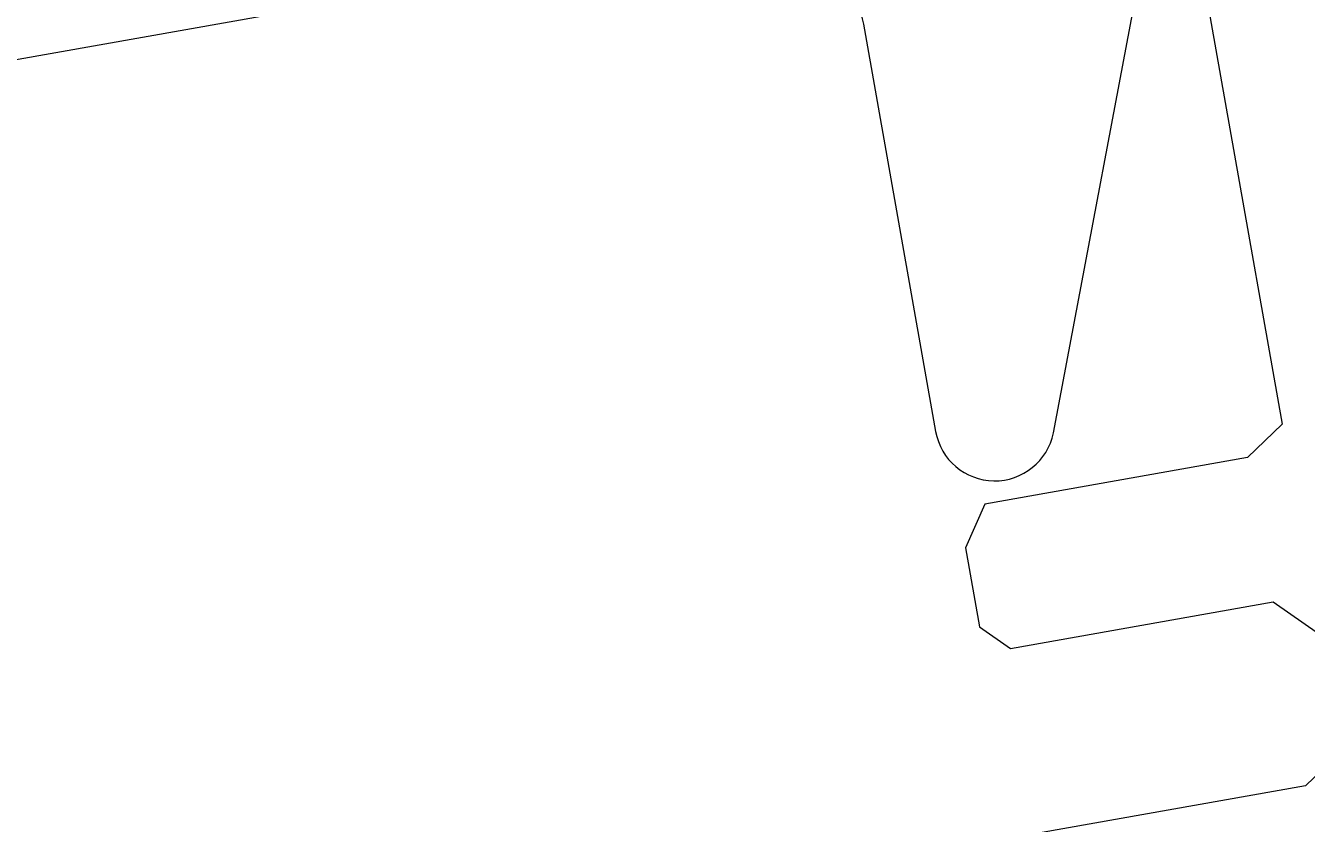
# Model space of a CAD drawing. Header units: millimetres. Extents: x -8428662 to 9409114, y 0 to 249028.
# Drawn here: x 73341 to 73352.71, y 105907.56 to 105914.85 of the extents above; entities that cross this region are included whole.
import ezdxf
from ezdxf import colors
from ezdxf.entities.mleader import LeaderData, LeaderLine
from ezdxf.math import Vec2, Vec3

# ---------------------------------------------------------------- set-up
doc = ezdxf.new("R2010")
doc.units = ezdxf.units.MM
doc.header["$MEASUREMENT"] = 0
doc.layers.get('0').update_dxf_attribs({"color": 250, "lineweight": 9})
for name, color, linetype, lineweight in [('АР_Отметки', 250, 'Continuous', 15), ('АР_Размеры', 175, 'Continuous', 9), ('АР_Сущ Несущая стена', 216, 'Continuous', 30)]:
    doc.layers.add(name, color=color, linetype=linetype, lineweight=lineweight)
doc.styles.add('ISOCPEUR', font='isocpeur.ttf', dxfattribs={"width": 0.7})

# ---------------------------------------------------------------- blocks, each defined once
blk = doc.blocks.new('_DotSmall')
at = {"color": 0, "linetype": 'ByBlock', "const_width": 0.5}
blk.add_lwpolyline([(-0.0625, 0, 1), (0.0625, 0, 1)], format="xyb", close=True, dxfattribs=at)

msp = doc.modelspace()

# ---------------------------------------------------------------- linework, layer by layer
at = {"layer": 'АР_Размеры', "color": 5, "lineweight": 0, "ltscale": 100, "transparency": 33554687}
for points in [[(73354.224, 105908.422), (73351.862, 105921.748), (73351.099, 105921.861), (73349.972, 105918.441), (73350.241, 105917.622), (73351.534, 105916.613), (73352.491, 105911.211), (73352.174, 105910.907), (73349.773, 105910.481), (73349.597, 105910.079), (73349.724, 105909.358), (73350.007, 105909.161), (73352.408, 105909.586), (73352.832, 105909.29)], [(73354.224, 105908.422), (73351.862, 105921.748), (73351.099, 105921.861), (73349.972, 105918.441), (73350.241, 105917.622), (73351.534, 105916.613), (73352.491, 105911.211), (73352.174, 105910.907), (73349.773, 105910.481), (73349.597, 105910.079), (73349.724, 105909.358), (73350.007, 105909.161), (73352.408, 105909.586), (73352.832, 105909.29)], [(73354.224, 105908.422), (73351.862, 105921.748), (73351.099, 105921.861), (73349.972, 105918.441), (73350.241, 105917.622), (73351.534, 105916.613), (73352.491, 105911.211), (73352.174, 105910.907), (73349.773, 105910.481), (73349.597, 105910.079), (73349.724, 105909.358), (73350.007, 105909.161), (73352.408, 105909.586), (73352.832, 105909.29)], [(73354.224, 105908.422), (73351.862, 105921.748), (73351.099, 105921.861), (73349.972, 105918.441), (73350.241, 105917.622), (73351.534, 105916.613), (73352.491, 105911.211), (73352.174, 105910.907), (73349.773, 105910.481), (73349.597, 105910.079), (73349.724, 105909.358), (73350.007, 105909.161), (73352.408, 105909.586), (73352.832, 105909.29)], [(73354.224, 105908.422), (73351.862, 105921.748), (73351.099, 105921.861), (73349.972, 105918.441), (73350.241, 105917.622), (73351.534, 105916.613), (73352.491, 105911.211), (73352.174, 105910.907), (73349.773, 105910.481), (73349.597, 105910.079), (73349.724, 105909.358), (73350.007, 105909.161), (73352.408, 105909.586), (73352.832, 105909.29)], [(73354.224, 105908.422), (73351.862, 105921.748), (73351.099, 105921.861), (73349.972, 105918.441), (73350.241, 105917.622), (73351.534, 105916.613), (73352.491, 105911.211), (73352.174, 105910.907), (73349.773, 105910.481), (73349.597, 105910.079), (73349.724, 105909.358), (73350.007, 105909.161), (73352.408, 105909.586), (73352.832, 105909.29)], [(73354.224, 105908.422), (73351.862, 105921.748), (73351.099, 105921.861), (73349.972, 105918.441), (73350.241, 105917.622), (73351.534, 105916.613), (73352.491, 105911.211), (73352.174, 105910.907), (73349.773, 105910.481), (73349.597, 105910.079), (73349.724, 105909.358), (73350.007, 105909.161), (73352.408, 105909.586), (73352.832, 105909.29)], [(73354.224, 105908.422), (73351.862, 105921.748), (73351.099, 105921.861), (73349.972, 105918.441), (73350.241, 105917.622), (73351.534, 105916.613), (73352.491, 105911.211), (73352.174, 105910.907), (73349.773, 105910.481), (73349.597, 105910.079), (73349.724, 105909.358), (73350.007, 105909.161), (73352.408, 105909.586), (73352.832, 105909.29)], [(73354.224, 105908.422), (73351.862, 105921.748), (73351.099, 105921.861), (73349.972, 105918.441), (73350.241, 105917.622), (73351.534, 105916.613), (73352.491, 105911.211), (73352.174, 105910.907), (73349.773, 105910.481), (73349.597, 105910.079), (73349.724, 105909.358), (73350.007, 105909.161), (73352.408, 105909.586), (73352.832, 105909.29)], [(73354.224, 105908.422), (73351.862, 105921.748), (73351.099, 105921.861), (73349.972, 105918.441), (73350.241, 105917.622), (73351.534, 105916.613), (73352.491, 105911.211), (73352.174, 105910.907), (73349.773, 105910.481), (73349.597, 105910.079), (73349.724, 105909.358), (73350.007, 105909.161), (73352.408, 105909.586), (73352.832, 105909.29)], [(73354.224, 105908.422), (73351.862, 105921.748), (73351.099, 105921.861), (73349.972, 105918.441), (73350.241, 105917.622), (73351.534, 105916.613), (73352.491, 105911.211), (73352.174, 105910.907), (73349.773, 105910.481), (73349.597, 105910.079), (73349.724, 105909.358), (73350.007, 105909.161), (73352.408, 105909.586), (73352.832, 105909.29)], [(73354.224, 105908.422), (73351.862, 105921.748), (73351.099, 105921.861), (73349.972, 105918.441), (73350.241, 105917.622), (73351.534, 105916.613), (73352.491, 105911.211), (73352.174, 105910.907), (73349.773, 105910.481), (73349.597, 105910.079), (73349.724, 105909.358), (73350.007, 105909.161), (73352.408, 105909.586), (73352.832, 105909.29)], [(73354.224, 105908.422), (73351.862, 105921.748), (73351.099, 105921.861), (73349.972, 105918.441), (73350.241, 105917.622), (73351.534, 105916.613), (73352.491, 105911.211), (73352.174, 105910.907), (73349.773, 105910.481), (73349.597, 105910.079), (73349.724, 105909.358), (73350.007, 105909.161), (73352.408, 105909.586), (73352.832, 105909.29)], [(73354.224, 105908.422), (73351.862, 105921.748), (73351.099, 105921.861), (73349.972, 105918.441), (73350.241, 105917.622), (73351.534, 105916.613), (73352.491, 105911.211), (73352.174, 105910.907), (73349.773, 105910.481), (73349.597, 105910.079), (73349.724, 105909.358), (73350.007, 105909.161), (73352.408, 105909.586), (73352.832, 105909.29)], [(73354.224, 105908.422), (73351.862, 105921.748), (73351.099, 105921.861), (73349.972, 105918.441), (73350.241, 105917.622), (73351.534, 105916.613), (73352.491, 105911.211), (73352.174, 105910.907), (73349.773, 105910.481), (73349.597, 105910.079), (73349.724, 105909.358), (73350.007, 105909.161), (73352.408, 105909.586), (73352.832, 105909.29)], [(73354.224, 105908.422), (73351.862, 105921.748), (73351.099, 105921.861), (73349.972, 105918.441), (73350.241, 105917.622), (73351.534, 105916.613), (73352.491, 105911.211), (73352.174, 105910.907), (73349.773, 105910.481), (73349.597, 105910.079), (73349.724, 105909.358), (73350.007, 105909.161), (73352.408, 105909.586), (73352.832, 105909.29)], [(73354.224, 105908.422), (73351.862, 105921.748), (73351.099, 105921.861), (73349.972, 105918.441), (73350.241, 105917.622), (73351.534, 105916.613), (73352.491, 105911.211), (73352.174, 105910.907), (73349.773, 105910.481), (73349.597, 105910.079), (73349.724, 105909.358), (73350.007, 105909.161), (73352.408, 105909.586), (73352.832, 105909.29)], [(73354.224, 105908.422), (73351.862, 105921.748), (73351.099, 105921.861), (73349.972, 105918.441), (73350.241, 105917.622), (73351.534, 105916.613), (73352.491, 105911.211), (73352.174, 105910.907), (73349.773, 105910.481), (73349.597, 105910.079), (73349.724, 105909.358), (73350.007, 105909.161), (73352.408, 105909.586), (73352.832, 105909.29)], [(73354.224, 105908.422), (73351.862, 105921.748), (73351.099, 105921.861), (73349.972, 105918.441), (73350.241, 105917.622), (73351.534, 105916.613), (73352.491, 105911.211), (73352.174, 105910.907), (73349.773, 105910.481), (73349.597, 105910.079), (73349.724, 105909.358), (73350.007, 105909.161), (73352.408, 105909.586), (73352.832, 105909.29)], [(73354.224, 105908.422), (73351.862, 105921.748), (73351.099, 105921.861), (73349.972, 105918.441), (73350.241, 105917.622), (73351.534, 105916.613), (73352.491, 105911.211), (73352.174, 105910.907), (73349.773, 105910.481), (73349.597, 105910.079), (73349.724, 105909.358), (73350.007, 105909.161), (73352.408, 105909.586), (73352.832, 105909.29)], [(73354.224, 105908.422), (73351.862, 105921.748), (73351.099, 105921.861), (73349.972, 105918.441), (73350.241, 105917.622), (73351.534, 105916.613), (73352.491, 105911.211), (73352.174, 105910.907), (73349.773, 105910.481), (73349.597, 105910.079), (73349.724, 105909.358), (73350.007, 105909.161), (73352.408, 105909.586), (73352.832, 105909.29)], [(73354.224, 105908.422), (73351.862, 105921.748), (73351.099, 105921.861), (73349.972, 105918.441), (73350.241, 105917.622), (73351.534, 105916.613), (73352.491, 105911.211), (73352.174, 105910.907), (73349.773, 105910.481), (73349.597, 105910.079), (73349.724, 105909.358), (73350.007, 105909.161), (73352.408, 105909.586), (73352.832, 105909.29)], [(73354.224, 105908.422), (73351.862, 105921.748), (73351.099, 105921.861), (73349.972, 105918.441), (73350.241, 105917.622), (73351.534, 105916.613), (73352.491, 105911.211), (73352.174, 105910.907), (73349.773, 105910.481), (73349.597, 105910.079), (73349.724, 105909.358), (73350.007, 105909.161), (73352.408, 105909.586), (73352.832, 105909.29)], [(73354.224, 105908.422), (73351.862, 105921.748), (73351.099, 105921.861), (73349.972, 105918.441), (73350.241, 105917.622), (73351.534, 105916.613), (73352.491, 105911.211), (73352.174, 105910.907), (73349.773, 105910.481), (73349.597, 105910.079), (73349.724, 105909.358), (73350.007, 105909.161), (73352.408, 105909.586), (73352.832, 105909.29)], [(73354.224, 105908.422), (73351.862, 105921.748), (73351.099, 105921.861), (73349.972, 105918.441), (73350.241, 105917.622), (73351.534, 105916.613), (73352.491, 105911.211), (73352.174, 105910.907), (73349.773, 105910.481), (73349.597, 105910.079), (73349.724, 105909.358), (73350.007, 105909.161), (73352.408, 105909.586), (73352.832, 105909.29)], [(73354.224, 105908.422), (73351.862, 105921.748), (73351.099, 105921.861), (73349.972, 105918.441), (73350.241, 105917.622), (73351.534, 105916.613), (73352.491, 105911.211), (73352.174, 105910.907), (73349.773, 105910.481), (73349.597, 105910.079), (73349.724, 105909.358), (73350.007, 105909.161), (73352.408, 105909.586), (73352.832, 105909.29)], [(73354.224, 105908.422), (73351.862, 105921.748), (73351.099, 105921.861), (73349.972, 105918.441), (73350.241, 105917.622), (73351.534, 105916.613), (73352.491, 105911.211), (73352.174, 105910.907), (73349.773, 105910.481), (73349.597, 105910.079), (73349.724, 105909.358), (73350.007, 105909.161), (73352.408, 105909.586), (73352.832, 105909.29)], [(73354.224, 105908.422), (73351.862, 105921.748), (73351.099, 105921.861), (73349.972, 105918.441), (73350.241, 105917.622), (73351.534, 105916.613), (73352.491, 105911.211), (73352.174, 105910.907), (73349.773, 105910.481), (73349.597, 105910.079), (73349.724, 105909.358), (73350.007, 105909.161), (73352.408, 105909.586), (73352.832, 105909.29)], [(73354.224, 105908.422), (73351.862, 105921.748), (73351.099, 105921.861), (73349.972, 105918.441), (73350.241, 105917.622), (73351.534, 105916.613), (73352.491, 105911.211), (73352.174, 105910.907), (73349.773, 105910.481), (73349.597, 105910.079), (73349.724, 105909.358), (73350.007, 105909.161), (73352.408, 105909.586), (73352.832, 105909.29)], [(73354.224, 105908.422), (73351.862, 105921.748), (73351.099, 105921.861), (73349.972, 105918.441), (73350.241, 105917.622), (73351.534, 105916.613), (73352.491, 105911.211), (73352.174, 105910.907), (73349.773, 105910.481), (73349.597, 105910.079), (73349.724, 105909.358), (73350.007, 105909.161), (73352.408, 105909.586), (73352.832, 105909.29)], [(73354.224, 105908.422), (73351.862, 105921.748), (73351.099, 105921.861), (73349.972, 105918.441), (73350.241, 105917.622), (73351.534, 105916.613), (73352.491, 105911.211), (73352.174, 105910.907), (73349.773, 105910.481), (73349.597, 105910.079), (73349.724, 105909.358), (73350.007, 105909.161), (73352.408, 105909.586), (73352.832, 105909.29)], [(73354.224, 105908.422), (73351.862, 105921.748), (73351.099, 105921.861), (73349.972, 105918.441), (73350.241, 105917.622), (73351.534, 105916.613), (73352.491, 105911.211), (73352.174, 105910.907), (73349.773, 105910.481), (73349.597, 105910.079), (73349.724, 105909.358), (73350.007, 105909.161), (73352.408, 105909.586), (73352.832, 105909.29)], [(73354.224, 105908.422), (73351.862, 105921.748), (73351.099, 105921.861), (73349.972, 105918.441), (73350.241, 105917.622), (73351.534, 105916.613), (73352.491, 105911.211), (73352.174, 105910.907), (73349.773, 105910.481), (73349.597, 105910.079), (73349.724, 105909.358), (73350.007, 105909.161), (73352.408, 105909.586), (73352.832, 105909.29)], [(73354.224, 105908.422), (73351.862, 105921.748), (73351.099, 105921.861), (73349.972, 105918.441), (73350.241, 105917.622), (73351.534, 105916.613), (73352.491, 105911.211), (73352.174, 105910.907), (73349.773, 105910.481), (73349.597, 105910.079), (73349.724, 105909.358), (73350.007, 105909.161), (73352.408, 105909.586), (73352.832, 105909.29)], [(73354.224, 105908.422), (73351.862, 105921.748), (73351.099, 105921.861), (73349.972, 105918.441), (73350.241, 105917.622), (73351.534, 105916.613), (73352.491, 105911.211), (73352.174, 105910.907), (73349.773, 105910.481), (73349.597, 105910.079), (73349.724, 105909.358), (73350.007, 105909.161), (73352.408, 105909.586), (73352.832, 105909.29)], [(73354.224, 105908.422), (73351.862, 105921.748), (73351.099, 105921.861), (73349.972, 105918.441), (73350.241, 105917.622), (73351.534, 105916.613), (73352.491, 105911.211), (73352.174, 105910.907), (73349.773, 105910.481), (73349.597, 105910.079), (73349.724, 105909.358), (73350.007, 105909.161), (73352.408, 105909.586), (73352.832, 105909.29)], [(73354.224, 105908.422), (73351.862, 105921.748), (73351.099, 105921.861), (73349.972, 105918.441), (73350.241, 105917.622), (73351.534, 105916.613), (73352.491, 105911.211), (73352.174, 105910.907), (73349.773, 105910.481), (73349.597, 105910.079), (73349.724, 105909.358), (73350.007, 105909.161), (73352.408, 105909.586), (73352.832, 105909.29)], [(73354.224, 105908.422), (73351.862, 105921.748), (73351.099, 105921.861), (73349.972, 105918.441), (73350.241, 105917.622), (73351.534, 105916.613), (73352.491, 105911.211), (73352.174, 105910.907), (73349.773, 105910.481), (73349.597, 105910.079), (73349.724, 105909.358), (73350.007, 105909.161), (73352.408, 105909.586), (73352.832, 105909.29)], [(73354.224, 105908.422), (73351.862, 105921.748), (73351.099, 105921.861), (73349.972, 105918.441), (73350.241, 105917.622), (73351.534, 105916.613), (73352.491, 105911.211), (73352.174, 105910.907), (73349.773, 105910.481), (73349.597, 105910.079), (73349.724, 105909.358), (73350.007, 105909.161), (73352.408, 105909.586), (73352.832, 105909.29)], [(73353.023, 105908.21), (73352.706, 105907.906), (73292.821, 105897.292), (73292.538, 105897.489), (73292.347, 105898.57), (73292.523, 105898.973), (73294.924, 105899.398), (73295.122, 105899.681), (73294.994, 105900.401), (73294.69, 105900.719), (73292.289, 105900.293), (73292.006, 105900.491), (73291.049, 105905.893), (73291.796, 105907.264), (73291.768, 105908.125), (73289.534, 105910.949), (73288.856, 105910.581), (73291.218, 105897.255), (73292.935, 105895.95), (73353.06, 105906.606)], [(73353.023, 105908.21), (73352.706, 105907.906), (73292.821, 105897.292), (73292.538, 105897.489), (73292.347, 105898.57), (73292.523, 105898.973), (73294.924, 105899.398), (73295.122, 105899.681), (73294.994, 105900.401), (73294.69, 105900.719), (73292.289, 105900.293), (73292.006, 105900.491), (73291.049, 105905.893), (73291.796, 105907.264), (73291.768, 105908.125), (73289.534, 105910.949), (73288.856, 105910.581), (73291.218, 105897.255), (73292.935, 105895.95), (73353.06, 105906.606)], [(73353.023, 105908.21), (73352.706, 105907.906), (73292.821, 105897.292), (73292.538, 105897.489), (73292.347, 105898.57), (73292.523, 105898.973), (73294.924, 105899.398), (73295.122, 105899.681), (73294.994, 105900.401), (73294.69, 105900.719), (73292.289, 105900.293), (73292.006, 105900.491), (73291.049, 105905.893), (73291.796, 105907.264), (73291.768, 105908.125), (73289.534, 105910.949), (73288.856, 105910.581), (73291.218, 105897.255), (73292.935, 105895.95), (73353.06, 105906.606)], [(73353.023, 105908.21), (73352.706, 105907.906), (73292.821, 105897.292), (73292.538, 105897.489), (73292.347, 105898.57), (73292.523, 105898.973), (73294.924, 105899.398), (73295.122, 105899.681), (73294.994, 105900.401), (73294.69, 105900.719), (73292.289, 105900.293), (73292.006, 105900.491), (73291.049, 105905.893), (73291.796, 105907.264), (73291.768, 105908.125), (73289.534, 105910.949), (73288.856, 105910.581), (73291.218, 105897.255), (73292.935, 105895.95), (73353.06, 105906.606)], [(73353.023, 105908.21), (73352.706, 105907.906), (73292.821, 105897.292), (73292.538, 105897.489), (73292.347, 105898.57), (73292.523, 105898.973), (73294.924, 105899.398), (73295.122, 105899.681), (73294.994, 105900.401), (73294.69, 105900.719), (73292.289, 105900.293), (73292.006, 105900.491), (73291.049, 105905.893), (73291.796, 105907.264), (73291.768, 105908.125), (73289.534, 105910.949), (73288.856, 105910.581), (73291.218, 105897.255), (73292.935, 105895.95), (73353.06, 105906.606)], [(73353.023, 105908.21), (73352.706, 105907.906), (73292.821, 105897.292), (73292.538, 105897.489), (73292.347, 105898.57), (73292.523, 105898.973), (73294.924, 105899.398), (73295.122, 105899.681), (73294.994, 105900.401), (73294.69, 105900.719), (73292.289, 105900.293), (73292.006, 105900.491), (73291.049, 105905.893), (73291.796, 105907.264), (73291.768, 105908.125), (73289.534, 105910.949), (73288.856, 105910.581), (73291.218, 105897.255), (73292.935, 105895.95), (73353.06, 105906.606)], [(73353.023, 105908.21), (73352.706, 105907.906), (73292.821, 105897.292), (73292.538, 105897.489), (73292.347, 105898.57), (73292.523, 105898.973), (73294.924, 105899.398), (73295.122, 105899.681), (73294.994, 105900.401), (73294.69, 105900.719), (73292.289, 105900.293), (73292.006, 105900.491), (73291.049, 105905.893), (73291.796, 105907.264), (73291.768, 105908.125), (73289.534, 105910.949), (73288.856, 105910.581), (73291.218, 105897.255), (73292.935, 105895.95), (73353.06, 105906.606)], [(73353.023, 105908.21), (73352.706, 105907.906), (73292.821, 105897.292), (73292.538, 105897.489), (73292.347, 105898.57), (73292.523, 105898.973), (73294.924, 105899.398), (73295.122, 105899.681), (73294.994, 105900.401), (73294.69, 105900.719), (73292.289, 105900.293), (73292.006, 105900.491), (73291.049, 105905.893), (73291.796, 105907.264), (73291.768, 105908.125), (73289.534, 105910.949), (73288.856, 105910.581), (73291.218, 105897.255), (73292.935, 105895.95), (73353.06, 105906.606)], [(73353.023, 105908.21), (73352.706, 105907.906), (73292.821, 105897.292), (73292.538, 105897.489), (73292.347, 105898.57), (73292.523, 105898.973), (73294.924, 105899.398), (73295.122, 105899.681), (73294.994, 105900.401), (73294.69, 105900.719), (73292.289, 105900.293), (73292.006, 105900.491), (73291.049, 105905.893), (73291.796, 105907.264), (73291.768, 105908.125), (73289.534, 105910.949), (73288.856, 105910.581), (73291.218, 105897.255), (73292.935, 105895.95), (73353.06, 105906.606)], [(73353.023, 105908.21), (73352.706, 105907.906), (73292.821, 105897.292), (73292.538, 105897.489), (73292.347, 105898.57), (73292.523, 105898.973), (73294.924, 105899.398), (73295.122, 105899.681), (73294.994, 105900.401), (73294.69, 105900.719), (73292.289, 105900.293), (73292.006, 105900.491), (73291.049, 105905.893), (73291.796, 105907.264), (73291.768, 105908.125), (73289.534, 105910.949), (73288.856, 105910.581), (73291.218, 105897.255), (73292.935, 105895.95), (73353.06, 105906.606)], [(73353.023, 105908.21), (73352.706, 105907.906), (73292.821, 105897.292), (73292.538, 105897.489), (73292.347, 105898.57), (73292.523, 105898.973), (73294.924, 105899.398), (73295.122, 105899.681), (73294.994, 105900.401), (73294.69, 105900.719), (73292.289, 105900.293), (73292.006, 105900.491), (73291.049, 105905.893), (73291.796, 105907.264), (73291.768, 105908.125), (73289.534, 105910.949), (73288.856, 105910.581), (73291.218, 105897.255), (73292.935, 105895.95), (73353.06, 105906.606)], [(73353.023, 105908.21), (73352.706, 105907.906), (73292.821, 105897.292), (73292.538, 105897.489), (73292.347, 105898.57), (73292.523, 105898.973), (73294.924, 105899.398), (73295.122, 105899.681), (73294.994, 105900.401), (73294.69, 105900.719), (73292.289, 105900.293), (73292.006, 105900.491), (73291.049, 105905.893), (73291.796, 105907.264), (73291.768, 105908.125), (73289.534, 105910.949), (73288.856, 105910.581), (73291.218, 105897.255), (73292.935, 105895.95), (73353.06, 105906.606)], [(73353.023, 105908.21), (73352.706, 105907.906), (73292.821, 105897.292), (73292.538, 105897.489), (73292.347, 105898.57), (73292.523, 105898.973), (73294.924, 105899.398), (73295.122, 105899.681), (73294.994, 105900.401), (73294.69, 105900.719), (73292.289, 105900.293), (73292.006, 105900.491), (73291.049, 105905.893), (73291.796, 105907.264), (73291.768, 105908.125), (73289.534, 105910.949), (73288.856, 105910.581), (73291.218, 105897.255), (73292.935, 105895.95), (73353.06, 105906.606)], [(73353.023, 105908.21), (73352.706, 105907.906), (73292.821, 105897.292), (73292.538, 105897.489), (73292.347, 105898.57), (73292.523, 105898.973), (73294.924, 105899.398), (73295.122, 105899.681), (73294.994, 105900.401), (73294.69, 105900.719), (73292.289, 105900.293), (73292.006, 105900.491), (73291.049, 105905.893), (73291.796, 105907.264), (73291.768, 105908.125), (73289.534, 105910.949), (73288.856, 105910.581), (73291.218, 105897.255), (73292.935, 105895.95), (73353.06, 105906.606)], [(73353.023, 105908.21), (73352.706, 105907.906), (73292.821, 105897.292), (73292.538, 105897.489), (73292.347, 105898.57), (73292.523, 105898.973), (73294.924, 105899.398), (73295.122, 105899.681), (73294.994, 105900.401), (73294.69, 105900.719), (73292.289, 105900.293), (73292.006, 105900.491), (73291.049, 105905.893), (73291.796, 105907.264), (73291.768, 105908.125), (73289.534, 105910.949), (73288.856, 105910.581), (73291.218, 105897.255), (73292.935, 105895.95), (73353.06, 105906.606)], [(73353.023, 105908.21), (73352.706, 105907.906), (73292.821, 105897.292), (73292.538, 105897.489), (73292.347, 105898.57), (73292.523, 105898.973), (73294.924, 105899.398), (73295.122, 105899.681), (73294.994, 105900.401), (73294.69, 105900.719), (73292.289, 105900.293), (73292.006, 105900.491), (73291.049, 105905.893), (73291.796, 105907.264), (73291.768, 105908.125), (73289.534, 105910.949), (73288.856, 105910.581), (73291.218, 105897.255), (73292.935, 105895.95), (73353.06, 105906.606)], [(73353.023, 105908.21), (73352.706, 105907.906), (73292.821, 105897.292), (73292.538, 105897.489), (73292.347, 105898.57), (73292.523, 105898.973), (73294.924, 105899.398), (73295.122, 105899.681), (73294.994, 105900.401), (73294.69, 105900.719), (73292.289, 105900.293), (73292.006, 105900.491), (73291.049, 105905.893), (73291.796, 105907.264), (73291.768, 105908.125), (73289.534, 105910.949), (73288.856, 105910.581), (73291.218, 105897.255), (73292.935, 105895.95), (73353.06, 105906.606)], [(73353.023, 105908.21), (73352.706, 105907.906), (73292.821, 105897.292), (73292.538, 105897.489), (73292.347, 105898.57), (73292.523, 105898.973), (73294.924, 105899.398), (73295.122, 105899.681), (73294.994, 105900.401), (73294.69, 105900.719), (73292.289, 105900.293), (73292.006, 105900.491), (73291.049, 105905.893), (73291.796, 105907.264), (73291.768, 105908.125), (73289.534, 105910.949), (73288.856, 105910.581), (73291.218, 105897.255), (73292.935, 105895.95), (73353.06, 105906.606)], [(73353.023, 105908.21), (73352.706, 105907.906), (73292.821, 105897.292), (73292.538, 105897.489), (73292.347, 105898.57), (73292.523, 105898.973), (73294.924, 105899.398), (73295.122, 105899.681), (73294.994, 105900.401), (73294.69, 105900.719), (73292.289, 105900.293), (73292.006, 105900.491), (73291.049, 105905.893), (73291.796, 105907.264), (73291.768, 105908.125), (73289.534, 105910.949), (73288.856, 105910.581), (73291.218, 105897.255), (73292.935, 105895.95), (73353.06, 105906.606)], [(73353.023, 105908.21), (73352.706, 105907.906), (73292.821, 105897.292), (73292.538, 105897.489), (73292.347, 105898.57), (73292.523, 105898.973), (73294.924, 105899.398), (73295.122, 105899.681), (73294.994, 105900.401), (73294.69, 105900.719), (73292.289, 105900.293), (73292.006, 105900.491), (73291.049, 105905.893), (73291.796, 105907.264), (73291.768, 105908.125), (73289.534, 105910.949), (73288.856, 105910.581), (73291.218, 105897.255), (73292.935, 105895.95), (73353.06, 105906.606)], [(73353.023, 105908.21), (73352.706, 105907.906), (73292.821, 105897.292), (73292.538, 105897.489), (73292.347, 105898.57), (73292.523, 105898.973), (73294.924, 105899.398), (73295.122, 105899.681), (73294.994, 105900.401), (73294.69, 105900.719), (73292.289, 105900.293), (73292.006, 105900.491), (73291.049, 105905.893), (73291.796, 105907.264), (73291.768, 105908.125), (73289.534, 105910.949), (73288.856, 105910.581), (73291.218, 105897.255), (73292.935, 105895.95), (73353.06, 105906.606)], [(73353.023, 105908.21), (73352.706, 105907.906), (73292.821, 105897.292), (73292.538, 105897.489), (73292.347, 105898.57), (73292.523, 105898.973), (73294.924, 105899.398), (73295.122, 105899.681), (73294.994, 105900.401), (73294.69, 105900.719), (73292.289, 105900.293), (73292.006, 105900.491), (73291.049, 105905.893), (73291.796, 105907.264), (73291.768, 105908.125), (73289.534, 105910.949), (73288.856, 105910.581), (73291.218, 105897.255), (73292.935, 105895.95), (73353.06, 105906.606)], [(73353.023, 105908.21), (73352.706, 105907.906), (73292.821, 105897.292), (73292.538, 105897.489), (73292.347, 105898.57), (73292.523, 105898.973), (73294.924, 105899.398), (73295.122, 105899.681), (73294.994, 105900.401), (73294.69, 105900.719), (73292.289, 105900.293), (73292.006, 105900.491), (73291.049, 105905.893), (73291.796, 105907.264), (73291.768, 105908.125), (73289.534, 105910.949), (73288.856, 105910.581), (73291.218, 105897.255), (73292.935, 105895.95), (73353.06, 105906.606)], [(73353.023, 105908.21), (73352.706, 105907.906), (73292.821, 105897.292), (73292.538, 105897.489), (73292.347, 105898.57), (73292.523, 105898.973), (73294.924, 105899.398), (73295.122, 105899.681), (73294.994, 105900.401), (73294.69, 105900.719), (73292.289, 105900.293), (73292.006, 105900.491), (73291.049, 105905.893), (73291.796, 105907.264), (73291.768, 105908.125), (73289.534, 105910.949), (73288.856, 105910.581), (73291.218, 105897.255), (73292.935, 105895.95), (73353.06, 105906.606)], [(73353.023, 105908.21), (73352.706, 105907.906), (73292.821, 105897.292), (73292.538, 105897.489), (73292.347, 105898.57), (73292.523, 105898.973), (73294.924, 105899.398), (73295.122, 105899.681), (73294.994, 105900.401), (73294.69, 105900.719), (73292.289, 105900.293), (73292.006, 105900.491), (73291.049, 105905.893), (73291.796, 105907.264), (73291.768, 105908.125), (73289.534, 105910.949), (73288.856, 105910.581), (73291.218, 105897.255), (73292.935, 105895.95), (73353.06, 105906.606)], [(73353.023, 105908.21), (73352.706, 105907.906), (73292.821, 105897.292), (73292.538, 105897.489), (73292.347, 105898.57), (73292.523, 105898.973), (73294.924, 105899.398), (73295.122, 105899.681), (73294.994, 105900.401), (73294.69, 105900.719), (73292.289, 105900.293), (73292.006, 105900.491), (73291.049, 105905.893), (73291.796, 105907.264), (73291.768, 105908.125), (73289.534, 105910.949), (73288.856, 105910.581), (73291.218, 105897.255), (73292.935, 105895.95), (73353.06, 105906.606)], [(73353.023, 105908.21), (73352.706, 105907.906), (73292.821, 105897.292), (73292.538, 105897.489), (73292.347, 105898.57), (73292.523, 105898.973), (73294.924, 105899.398), (73295.122, 105899.681), (73294.994, 105900.401), (73294.69, 105900.719), (73292.289, 105900.293), (73292.006, 105900.491), (73291.049, 105905.893), (73291.796, 105907.264), (73291.768, 105908.125), (73289.534, 105910.949), (73288.856, 105910.581), (73291.218, 105897.255), (73292.935, 105895.95), (73353.06, 105906.606)], [(73353.023, 105908.21), (73352.706, 105907.906), (73292.821, 105897.292), (73292.538, 105897.489), (73292.347, 105898.57), (73292.523, 105898.973), (73294.924, 105899.398), (73295.122, 105899.681), (73294.994, 105900.401), (73294.69, 105900.719), (73292.289, 105900.293), (73292.006, 105900.491), (73291.049, 105905.893), (73291.796, 105907.264), (73291.768, 105908.125), (73289.534, 105910.949), (73288.856, 105910.581), (73291.218, 105897.255), (73292.935, 105895.95), (73353.06, 105906.606)], [(73353.023, 105908.21), (73352.706, 105907.906), (73292.821, 105897.292), (73292.538, 105897.489), (73292.347, 105898.57), (73292.523, 105898.973), (73294.924, 105899.398), (73295.122, 105899.681), (73294.994, 105900.401), (73294.69, 105900.719), (73292.289, 105900.293), (73292.006, 105900.491), (73291.049, 105905.893), (73291.796, 105907.264), (73291.768, 105908.125), (73289.534, 105910.949), (73288.856, 105910.581), (73291.218, 105897.255), (73292.935, 105895.95), (73353.06, 105906.606)], [(73353.023, 105908.21), (73352.706, 105907.906), (73292.821, 105897.292), (73292.538, 105897.489), (73292.347, 105898.57), (73292.523, 105898.973), (73294.924, 105899.398), (73295.122, 105899.681), (73294.994, 105900.401), (73294.69, 105900.719), (73292.289, 105900.293), (73292.006, 105900.491), (73291.049, 105905.893), (73291.796, 105907.264), (73291.768, 105908.125), (73289.534, 105910.949), (73288.856, 105910.581), (73291.218, 105897.255), (73292.935, 105895.95), (73353.06, 105906.606)], [(73353.023, 105908.21), (73352.706, 105907.906), (73292.821, 105897.292), (73292.538, 105897.489), (73292.347, 105898.57), (73292.523, 105898.973), (73294.924, 105899.398), (73295.122, 105899.681), (73294.994, 105900.401), (73294.69, 105900.719), (73292.289, 105900.293), (73292.006, 105900.491), (73291.049, 105905.893), (73291.796, 105907.264), (73291.768, 105908.125), (73289.534, 105910.949), (73288.856, 105910.581), (73291.218, 105897.255), (73292.935, 105895.95), (73353.06, 105906.606)], [(73353.023, 105908.21), (73352.706, 105907.906), (73292.821, 105897.292), (73292.538, 105897.489), (73292.347, 105898.57), (73292.523, 105898.973), (73294.924, 105899.398), (73295.122, 105899.681), (73294.994, 105900.401), (73294.69, 105900.719), (73292.289, 105900.293), (73292.006, 105900.491), (73291.049, 105905.893), (73291.796, 105907.264), (73291.768, 105908.125), (73289.534, 105910.949), (73288.856, 105910.581), (73291.218, 105897.255), (73292.935, 105895.95), (73353.06, 105906.606)], [(73353.023, 105908.21), (73352.706, 105907.906), (73292.821, 105897.292), (73292.538, 105897.489), (73292.347, 105898.57), (73292.523, 105898.973), (73294.924, 105899.398), (73295.122, 105899.681), (73294.994, 105900.401), (73294.69, 105900.719), (73292.289, 105900.293), (73292.006, 105900.491), (73291.049, 105905.893), (73291.796, 105907.264), (73291.768, 105908.125), (73289.534, 105910.949), (73288.856, 105910.581), (73291.218, 105897.255), (73292.935, 105895.95), (73353.06, 105906.606)], [(73353.023, 105908.21), (73352.706, 105907.906), (73292.821, 105897.292), (73292.538, 105897.489), (73292.347, 105898.57), (73292.523, 105898.973), (73294.924, 105899.398), (73295.122, 105899.681), (73294.994, 105900.401), (73294.69, 105900.719), (73292.289, 105900.293), (73292.006, 105900.491), (73291.049, 105905.893), (73291.796, 105907.264), (73291.768, 105908.125), (73289.534, 105910.949), (73288.856, 105910.581), (73291.218, 105897.255), (73292.935, 105895.95), (73353.06, 105906.606)], [(73353.023, 105908.21), (73352.706, 105907.906), (73292.821, 105897.292), (73292.538, 105897.489), (73292.347, 105898.57), (73292.523, 105898.973), (73294.924, 105899.398), (73295.122, 105899.681), (73294.994, 105900.401), (73294.69, 105900.719), (73292.289, 105900.293), (73292.006, 105900.491), (73291.049, 105905.893), (73291.796, 105907.264), (73291.768, 105908.125), (73289.534, 105910.949), (73288.856, 105910.581), (73291.218, 105897.255), (73292.935, 105895.95), (73353.06, 105906.606)], [(73353.023, 105908.21), (73352.706, 105907.906), (73292.821, 105897.292), (73292.538, 105897.489), (73292.347, 105898.57), (73292.523, 105898.973), (73294.924, 105899.398), (73295.122, 105899.681), (73294.994, 105900.401), (73294.69, 105900.719), (73292.289, 105900.293), (73292.006, 105900.491), (73291.049, 105905.893), (73291.796, 105907.264), (73291.768, 105908.125), (73289.534, 105910.949), (73288.856, 105910.581), (73291.218, 105897.255), (73292.935, 105895.95), (73353.06, 105906.606)], [(73353.023, 105908.21), (73352.706, 105907.906), (73292.821, 105897.292), (73292.538, 105897.489), (73292.347, 105898.57), (73292.523, 105898.973), (73294.924, 105899.398), (73295.122, 105899.681), (73294.994, 105900.401), (73294.69, 105900.719), (73292.289, 105900.293), (73292.006, 105900.491), (73291.049, 105905.893), (73291.796, 105907.264), (73291.768, 105908.125), (73289.534, 105910.949), (73288.856, 105910.581), (73291.218, 105897.255), (73292.935, 105895.95), (73353.06, 105906.606)], [(73353.023, 105908.21), (73352.706, 105907.906), (73292.821, 105897.292), (73292.538, 105897.489), (73292.347, 105898.57), (73292.523, 105898.973), (73294.924, 105899.398), (73295.122, 105899.681), (73294.994, 105900.401), (73294.69, 105900.719), (73292.289, 105900.293), (73292.006, 105900.491), (73291.049, 105905.893), (73291.796, 105907.264), (73291.768, 105908.125), (73289.534, 105910.949), (73288.856, 105910.581), (73291.218, 105897.255), (73292.935, 105895.95), (73353.06, 105906.606)]]:
    msp.add_lwpolyline(points, dxfattribs=at)
msp.add_lwpolyline([(73340.139, 105914.409), (73347.462, 105915.707, -0.414326), (73348.663, 105914.867), (73349.323, 105911.145, 0.827043), (73350.401, 105911.131), (73351.294, 105915.871, 0.249629), (73351.148, 105916.365), (73350.258, 105917.198, -0.267349), (73349.998, 105918.199), (73350.829, 105921.194, 0.551224), (73350.482, 105921.576), (73347.121, 105920.98), (73346.606, 105920.393), (73346.712, 105919.793), (73347.792, 105919.984), (73348.069, 105918.424, -0.414326), (73347.229, 105917.222), (73340.627, 105916.052, -0.414362)], format="xyb", dxfattribs=at)
msp.add_lwpolyline([(73340.139, 105914.409), (73347.462, 105915.707, -0.414326), (73348.663, 105914.867), (73349.323, 105911.145, 0.827043), (73350.401, 105911.131), (73351.294, 105915.871, 0.249629), (73351.148, 105916.365), (73350.258, 105917.198, -0.267349), (73349.998, 105918.199), (73350.829, 105921.194, 0.551224), (73350.482, 105921.576), (73347.121, 105920.98), (73346.606, 105920.393), (73346.712, 105919.793), (73347.792, 105919.984), (73348.069, 105918.424, -0.414326), (73347.229, 105917.222), (73340.627, 105916.052, -0.414362)], format="xyb", dxfattribs=at)
msp.add_lwpolyline([(73340.139, 105914.409), (73347.462, 105915.707, -0.414326), (73348.663, 105914.867), (73349.323, 105911.145, 0.827043), (73350.401, 105911.131), (73351.294, 105915.871, 0.249629), (73351.148, 105916.365), (73350.258, 105917.198, -0.267349), (73349.998, 105918.199), (73350.829, 105921.194, 0.551224), (73350.482, 105921.576), (73347.121, 105920.98), (73346.606, 105920.393), (73346.712, 105919.793), (73347.792, 105919.984), (73348.069, 105918.424, -0.414326), (73347.229, 105917.222), (73340.627, 105916.052, -0.414362)], format="xyb", dxfattribs=at)
msp.add_lwpolyline([(73340.139, 105914.409), (73347.462, 105915.707, -0.414326), (73348.663, 105914.867), (73349.323, 105911.145, 0.827043), (73350.401, 105911.131), (73351.294, 105915.871, 0.249629), (73351.148, 105916.365), (73350.258, 105917.198, -0.267349), (73349.998, 105918.199), (73350.829, 105921.194, 0.551224), (73350.482, 105921.576), (73347.121, 105920.98), (73346.606, 105920.393), (73346.712, 105919.793), (73347.792, 105919.984), (73348.069, 105918.424, -0.414326), (73347.229, 105917.222), (73340.627, 105916.052, -0.414362)], format="xyb", dxfattribs=at)
msp.add_lwpolyline([(73340.139, 105914.409), (73347.462, 105915.707, -0.414326), (73348.663, 105914.867), (73349.323, 105911.145, 0.827043), (73350.401, 105911.131), (73351.294, 105915.871, 0.249629), (73351.148, 105916.365), (73350.258, 105917.198, -0.267349), (73349.998, 105918.199), (73350.829, 105921.194, 0.551224), (73350.482, 105921.576), (73347.121, 105920.98), (73346.606, 105920.393), (73346.712, 105919.793), (73347.792, 105919.984), (73348.069, 105918.424, -0.414326), (73347.229, 105917.222), (73340.627, 105916.052, -0.414362)], format="xyb", dxfattribs=at)
msp.add_lwpolyline([(73340.139, 105914.409), (73347.462, 105915.707, -0.414326), (73348.663, 105914.867), (73349.323, 105911.145, 0.827043), (73350.401, 105911.131), (73351.294, 105915.871, 0.249629), (73351.148, 105916.365), (73350.258, 105917.198, -0.267349), (73349.998, 105918.199), (73350.829, 105921.194, 0.551224), (73350.482, 105921.576), (73347.121, 105920.98), (73346.606, 105920.393), (73346.712, 105919.793), (73347.792, 105919.984), (73348.069, 105918.424, -0.414326), (73347.229, 105917.222), (73340.627, 105916.052, -0.414362)], format="xyb", dxfattribs=at)
msp.add_lwpolyline([(73340.139, 105914.409), (73347.462, 105915.707, -0.414326), (73348.663, 105914.867), (73349.323, 105911.145, 0.827043), (73350.401, 105911.131), (73351.294, 105915.871, 0.249629), (73351.148, 105916.365), (73350.258, 105917.198, -0.267349), (73349.998, 105918.199), (73350.829, 105921.194, 0.551224), (73350.482, 105921.576), (73347.121, 105920.98), (73346.606, 105920.393), (73346.712, 105919.793), (73347.792, 105919.984), (73348.069, 105918.424, -0.414326), (73347.229, 105917.222), (73340.627, 105916.052, -0.414362)], format="xyb", dxfattribs=at)
msp.add_lwpolyline([(73340.139, 105914.409), (73347.462, 105915.707, -0.414326), (73348.663, 105914.867), (73349.323, 105911.145, 0.827043), (73350.401, 105911.131), (73351.294, 105915.871, 0.249629), (73351.148, 105916.365), (73350.258, 105917.198, -0.267349), (73349.998, 105918.199), (73350.829, 105921.194, 0.551224), (73350.482, 105921.576), (73347.121, 105920.98), (73346.606, 105920.393), (73346.712, 105919.793), (73347.792, 105919.984), (73348.069, 105918.424, -0.414326), (73347.229, 105917.222), (73340.627, 105916.052, -0.414362)], format="xyb", dxfattribs=at)
msp.add_lwpolyline([(73340.139, 105914.409), (73347.462, 105915.707, -0.414326), (73348.663, 105914.867), (73349.323, 105911.145, 0.827043), (73350.401, 105911.131), (73351.294, 105915.871, 0.249629), (73351.148, 105916.365), (73350.258, 105917.198, -0.267349), (73349.998, 105918.199), (73350.829, 105921.194, 0.551224), (73350.482, 105921.576), (73347.121, 105920.98), (73346.606, 105920.393), (73346.712, 105919.793), (73347.792, 105919.984), (73348.069, 105918.424, -0.414326), (73347.229, 105917.222), (73340.627, 105916.052, -0.414362)], format="xyb", dxfattribs=at)
msp.add_lwpolyline([(73340.139, 105914.409), (73347.462, 105915.707, -0.414326), (73348.663, 105914.867), (73349.323, 105911.145, 0.827043), (73350.401, 105911.131), (73351.294, 105915.871, 0.249629), (73351.148, 105916.365), (73350.258, 105917.198, -0.267349), (73349.998, 105918.199), (73350.829, 105921.194, 0.551224), (73350.482, 105921.576), (73347.121, 105920.98), (73346.606, 105920.393), (73346.712, 105919.793), (73347.792, 105919.984), (73348.069, 105918.424, -0.414326), (73347.229, 105917.222), (73340.627, 105916.052, -0.414362)], format="xyb", dxfattribs=at)
msp.add_lwpolyline([(73340.139, 105914.409), (73347.462, 105915.707, -0.414326), (73348.663, 105914.867), (73349.323, 105911.145, 0.827043), (73350.401, 105911.131), (73351.294, 105915.871, 0.249629), (73351.148, 105916.365), (73350.258, 105917.198, -0.267349), (73349.998, 105918.199), (73350.829, 105921.194, 0.551224), (73350.482, 105921.576), (73347.121, 105920.98), (73346.606, 105920.393), (73346.712, 105919.793), (73347.792, 105919.984), (73348.069, 105918.424, -0.414326), (73347.229, 105917.222), (73340.627, 105916.052, -0.414362)], format="xyb", dxfattribs=at)
msp.add_lwpolyline([(73340.139, 105914.409), (73347.462, 105915.707, -0.414326), (73348.663, 105914.867), (73349.323, 105911.145, 0.827043), (73350.401, 105911.131), (73351.294, 105915.871, 0.249629), (73351.148, 105916.365), (73350.258, 105917.198, -0.267349), (73349.998, 105918.199), (73350.829, 105921.194, 0.551224), (73350.482, 105921.576), (73347.121, 105920.98), (73346.606, 105920.393), (73346.712, 105919.793), (73347.792, 105919.984), (73348.069, 105918.424, -0.414326), (73347.229, 105917.222), (73340.627, 105916.052, -0.414362)], format="xyb", dxfattribs=at)
msp.add_lwpolyline([(73340.139, 105914.409), (73347.462, 105915.707, -0.414326), (73348.663, 105914.867), (73349.323, 105911.145, 0.827043), (73350.401, 105911.131), (73351.294, 105915.871, 0.249629), (73351.148, 105916.365), (73350.258, 105917.198, -0.267349), (73349.998, 105918.199), (73350.829, 105921.194, 0.551224), (73350.482, 105921.576), (73347.121, 105920.98), (73346.606, 105920.393), (73346.712, 105919.793), (73347.792, 105919.984), (73348.069, 105918.424, -0.414326), (73347.229, 105917.222), (73340.627, 105916.052, -0.414362)], format="xyb", dxfattribs=at)
msp.add_lwpolyline([(73340.139, 105914.409), (73347.462, 105915.707, -0.414326), (73348.663, 105914.867), (73349.323, 105911.145, 0.827043), (73350.401, 105911.131), (73351.294, 105915.871, 0.249629), (73351.148, 105916.365), (73350.258, 105917.198, -0.267349), (73349.998, 105918.199), (73350.829, 105921.194, 0.551224), (73350.482, 105921.576), (73347.121, 105920.98), (73346.606, 105920.393), (73346.712, 105919.793), (73347.792, 105919.984), (73348.069, 105918.424, -0.414326), (73347.229, 105917.222), (73340.627, 105916.052, -0.414362)], format="xyb", dxfattribs=at)
msp.add_lwpolyline([(73340.139, 105914.409), (73347.462, 105915.707, -0.414326), (73348.663, 105914.867), (73349.323, 105911.145, 0.827043), (73350.401, 105911.131), (73351.294, 105915.871, 0.249629), (73351.148, 105916.365), (73350.258, 105917.198, -0.267349), (73349.998, 105918.199), (73350.829, 105921.194, 0.551224), (73350.482, 105921.576), (73347.121, 105920.98), (73346.606, 105920.393), (73346.712, 105919.793), (73347.792, 105919.984), (73348.069, 105918.424, -0.414326), (73347.229, 105917.222), (73340.627, 105916.052, -0.414362)], format="xyb", dxfattribs=at)
msp.add_lwpolyline([(73340.139, 105914.409), (73347.462, 105915.707, -0.414326), (73348.663, 105914.867), (73349.323, 105911.145, 0.827043), (73350.401, 105911.131), (73351.294, 105915.871, 0.249629), (73351.148, 105916.365), (73350.258, 105917.198, -0.267349), (73349.998, 105918.199), (73350.829, 105921.194, 0.551224), (73350.482, 105921.576), (73347.121, 105920.98), (73346.606, 105920.393), (73346.712, 105919.793), (73347.792, 105919.984), (73348.069, 105918.424, -0.414326), (73347.229, 105917.222), (73340.627, 105916.052, -0.414362)], format="xyb", dxfattribs=at)
msp.add_lwpolyline([(73340.139, 105914.409), (73347.462, 105915.707, -0.414326), (73348.663, 105914.867), (73349.323, 105911.145, 0.827043), (73350.401, 105911.131), (73351.294, 105915.871, 0.249629), (73351.148, 105916.365), (73350.258, 105917.198, -0.267349), (73349.998, 105918.199), (73350.829, 105921.194, 0.551224), (73350.482, 105921.576), (73347.121, 105920.98), (73346.606, 105920.393), (73346.712, 105919.793), (73347.792, 105919.984), (73348.069, 105918.424, -0.414326), (73347.229, 105917.222), (73340.627, 105916.052, -0.414362)], format="xyb", dxfattribs=at)
msp.add_lwpolyline([(73340.139, 105914.409), (73347.462, 105915.707, -0.414326), (73348.663, 105914.867), (73349.323, 105911.145, 0.827043), (73350.401, 105911.131), (73351.294, 105915.871, 0.249629), (73351.148, 105916.365), (73350.258, 105917.198, -0.267349), (73349.998, 105918.199), (73350.829, 105921.194, 0.551224), (73350.482, 105921.576), (73347.121, 105920.98), (73346.606, 105920.393), (73346.712, 105919.793), (73347.792, 105919.984), (73348.069, 105918.424, -0.414326), (73347.229, 105917.222), (73340.627, 105916.052, -0.414362)], format="xyb", dxfattribs=at)
msp.add_lwpolyline([(73340.139, 105914.409), (73347.462, 105915.707, -0.414326), (73348.663, 105914.867), (73349.323, 105911.145, 0.827043), (73350.401, 105911.131), (73351.294, 105915.871, 0.249629), (73351.148, 105916.365), (73350.258, 105917.198, -0.267349), (73349.998, 105918.199), (73350.829, 105921.194, 0.551224), (73350.482, 105921.576), (73347.121, 105920.98), (73346.606, 105920.393), (73346.712, 105919.793), (73347.792, 105919.984), (73348.069, 105918.424, -0.414326), (73347.229, 105917.222), (73340.627, 105916.052, -0.414362)], format="xyb", dxfattribs=at)
msp.add_lwpolyline([(73340.139, 105914.409), (73347.462, 105915.707, -0.414326), (73348.663, 105914.867), (73349.323, 105911.145, 0.827043), (73350.401, 105911.131), (73351.294, 105915.871, 0.249629), (73351.148, 105916.365), (73350.258, 105917.198, -0.267349), (73349.998, 105918.199), (73350.829, 105921.194, 0.551224), (73350.482, 105921.576), (73347.121, 105920.98), (73346.606, 105920.393), (73346.712, 105919.793), (73347.792, 105919.984), (73348.069, 105918.424, -0.414326), (73347.229, 105917.222), (73340.627, 105916.052, -0.414362)], format="xyb", dxfattribs=at)
msp.add_lwpolyline([(73340.139, 105914.409), (73347.462, 105915.707, -0.414326), (73348.663, 105914.867), (73349.323, 105911.145, 0.827043), (73350.401, 105911.131), (73351.294, 105915.871, 0.249629), (73351.148, 105916.365), (73350.258, 105917.198, -0.267349), (73349.998, 105918.199), (73350.829, 105921.194, 0.551224), (73350.482, 105921.576), (73347.121, 105920.98), (73346.606, 105920.393), (73346.712, 105919.793), (73347.792, 105919.984), (73348.069, 105918.424, -0.414326), (73347.229, 105917.222), (73340.627, 105916.052, -0.414362)], format="xyb", dxfattribs=at)
msp.add_lwpolyline([(73340.139, 105914.409), (73347.462, 105915.707, -0.414326), (73348.663, 105914.867), (73349.323, 105911.145, 0.827043), (73350.401, 105911.131), (73351.294, 105915.871, 0.249629), (73351.148, 105916.365), (73350.258, 105917.198, -0.267349), (73349.998, 105918.199), (73350.829, 105921.194, 0.551224), (73350.482, 105921.576), (73347.121, 105920.98), (73346.606, 105920.393), (73346.712, 105919.793), (73347.792, 105919.984), (73348.069, 105918.424, -0.414326), (73347.229, 105917.222), (73340.627, 105916.052, -0.414362)], format="xyb", dxfattribs=at)
msp.add_lwpolyline([(73340.139, 105914.409), (73347.462, 105915.707, -0.414326), (73348.663, 105914.867), (73349.323, 105911.145, 0.827043), (73350.401, 105911.131), (73351.294, 105915.871, 0.249629), (73351.148, 105916.365), (73350.258, 105917.198, -0.267349), (73349.998, 105918.199), (73350.829, 105921.194, 0.551224), (73350.482, 105921.576), (73347.121, 105920.98), (73346.606, 105920.393), (73346.712, 105919.793), (73347.792, 105919.984), (73348.069, 105918.424, -0.414326), (73347.229, 105917.222), (73340.627, 105916.052, -0.414362)], format="xyb", dxfattribs=at)
msp.add_lwpolyline([(73340.139, 105914.409), (73347.462, 105915.707, -0.414326), (73348.663, 105914.867), (73349.323, 105911.145, 0.827043), (73350.401, 105911.131), (73351.294, 105915.871, 0.249629), (73351.148, 105916.365), (73350.258, 105917.198, -0.267349), (73349.998, 105918.199), (73350.829, 105921.194, 0.551224), (73350.482, 105921.576), (73347.121, 105920.98), (73346.606, 105920.393), (73346.712, 105919.793), (73347.792, 105919.984), (73348.069, 105918.424, -0.414326), (73347.229, 105917.222), (73340.627, 105916.052, -0.414362)], format="xyb", dxfattribs=at)
msp.add_lwpolyline([(73340.139, 105914.409), (73347.462, 105915.707, -0.414326), (73348.663, 105914.867), (73349.323, 105911.145, 0.827043), (73350.401, 105911.131), (73351.294, 105915.871, 0.249629), (73351.148, 105916.365), (73350.258, 105917.198, -0.267349), (73349.998, 105918.199), (73350.829, 105921.194, 0.551224), (73350.482, 105921.576), (73347.121, 105920.98), (73346.606, 105920.393), (73346.712, 105919.793), (73347.792, 105919.984), (73348.069, 105918.424, -0.414326), (73347.229, 105917.222), (73340.627, 105916.052, -0.414362)], format="xyb", dxfattribs=at)
msp.add_lwpolyline([(73340.139, 105914.409), (73347.462, 105915.707, -0.414326), (73348.663, 105914.867), (73349.323, 105911.145, 0.827043), (73350.401, 105911.131), (73351.294, 105915.871, 0.249629), (73351.148, 105916.365), (73350.258, 105917.198, -0.267349), (73349.998, 105918.199), (73350.829, 105921.194, 0.551224), (73350.482, 105921.576), (73347.121, 105920.98), (73346.606, 105920.393), (73346.712, 105919.793), (73347.792, 105919.984), (73348.069, 105918.424, -0.414326), (73347.229, 105917.222), (73340.627, 105916.052, -0.414362)], format="xyb", dxfattribs=at)
msp.add_lwpolyline([(73340.139, 105914.409), (73347.462, 105915.707, -0.414326), (73348.663, 105914.867), (73349.323, 105911.145, 0.827043), (73350.401, 105911.131), (73351.294, 105915.871, 0.249629), (73351.148, 105916.365), (73350.258, 105917.198, -0.267349), (73349.998, 105918.199), (73350.829, 105921.194, 0.551224), (73350.482, 105921.576), (73347.121, 105920.98), (73346.606, 105920.393), (73346.712, 105919.793), (73347.792, 105919.984), (73348.069, 105918.424, -0.414326), (73347.229, 105917.222), (73340.627, 105916.052, -0.414362)], format="xyb", dxfattribs=at)
msp.add_lwpolyline([(73340.139, 105914.409), (73347.462, 105915.707, -0.414326), (73348.663, 105914.867), (73349.323, 105911.145, 0.827043), (73350.401, 105911.131), (73351.294, 105915.871, 0.249629), (73351.148, 105916.365), (73350.258, 105917.198, -0.267349), (73349.998, 105918.199), (73350.829, 105921.194, 0.551224), (73350.482, 105921.576), (73347.121, 105920.98), (73346.606, 105920.393), (73346.712, 105919.793), (73347.792, 105919.984), (73348.069, 105918.424, -0.414326), (73347.229, 105917.222), (73340.627, 105916.052, -0.414362)], format="xyb", dxfattribs=at)
msp.add_lwpolyline([(73340.139, 105914.409), (73347.462, 105915.707, -0.414326), (73348.663, 105914.867), (73349.323, 105911.145, 0.827043), (73350.401, 105911.131), (73351.294, 105915.871, 0.249629), (73351.148, 105916.365), (73350.258, 105917.198, -0.267349), (73349.998, 105918.199), (73350.829, 105921.194, 0.551224), (73350.482, 105921.576), (73347.121, 105920.98), (73346.606, 105920.393), (73346.712, 105919.793), (73347.792, 105919.984), (73348.069, 105918.424, -0.414326), (73347.229, 105917.222), (73340.627, 105916.052, -0.414362)], format="xyb", dxfattribs=at)
msp.add_lwpolyline([(73340.139, 105914.409), (73347.462, 105915.707, -0.414326), (73348.663, 105914.867), (73349.323, 105911.145, 0.827043), (73350.401, 105911.131), (73351.294, 105915.871, 0.249629), (73351.148, 105916.365), (73350.258, 105917.198, -0.267349), (73349.998, 105918.199), (73350.829, 105921.194, 0.551224), (73350.482, 105921.576), (73347.121, 105920.98), (73346.606, 105920.393), (73346.712, 105919.793), (73347.792, 105919.984), (73348.069, 105918.424, -0.414326), (73347.229, 105917.222), (73340.627, 105916.052, -0.414362)], format="xyb", dxfattribs=at)
msp.add_lwpolyline([(73340.139, 105914.409), (73347.462, 105915.707, -0.414326), (73348.663, 105914.867), (73349.323, 105911.145, 0.827043), (73350.401, 105911.131), (73351.294, 105915.871, 0.249629), (73351.148, 105916.365), (73350.258, 105917.198, -0.267349), (73349.998, 105918.199), (73350.829, 105921.194, 0.551224), (73350.482, 105921.576), (73347.121, 105920.98), (73346.606, 105920.393), (73346.712, 105919.793), (73347.792, 105919.984), (73348.069, 105918.424, -0.414326), (73347.229, 105917.222), (73340.627, 105916.052, -0.414362)], format="xyb", dxfattribs=at)
msp.add_lwpolyline([(73340.139, 105914.409), (73347.462, 105915.707, -0.414326), (73348.663, 105914.867), (73349.323, 105911.145, 0.827043), (73350.401, 105911.131), (73351.294, 105915.871, 0.249629), (73351.148, 105916.365), (73350.258, 105917.198, -0.267349), (73349.998, 105918.199), (73350.829, 105921.194, 0.551224), (73350.482, 105921.576), (73347.121, 105920.98), (73346.606, 105920.393), (73346.712, 105919.793), (73347.792, 105919.984), (73348.069, 105918.424, -0.414326), (73347.229, 105917.222), (73340.627, 105916.052, -0.414362)], format="xyb", dxfattribs=at)
msp.add_lwpolyline([(73340.139, 105914.409), (73347.462, 105915.707, -0.414326), (73348.663, 105914.867), (73349.323, 105911.145, 0.827043), (73350.401, 105911.131), (73351.294, 105915.871, 0.249629), (73351.148, 105916.365), (73350.258, 105917.198, -0.267349), (73349.998, 105918.199), (73350.829, 105921.194, 0.551224), (73350.482, 105921.576), (73347.121, 105920.98), (73346.606, 105920.393), (73346.712, 105919.793), (73347.792, 105919.984), (73348.069, 105918.424, -0.414326), (73347.229, 105917.222), (73340.627, 105916.052, -0.414362)], format="xyb", dxfattribs=at)
msp.add_lwpolyline([(73340.139, 105914.409), (73347.462, 105915.707, -0.414326), (73348.663, 105914.867), (73349.323, 105911.145, 0.827043), (73350.401, 105911.131), (73351.294, 105915.871, 0.249629), (73351.148, 105916.365), (73350.258, 105917.198, -0.267349), (73349.998, 105918.199), (73350.829, 105921.194, 0.551224), (73350.482, 105921.576), (73347.121, 105920.98), (73346.606, 105920.393), (73346.712, 105919.793), (73347.792, 105919.984), (73348.069, 105918.424, -0.414326), (73347.229, 105917.222), (73340.627, 105916.052, -0.414362)], format="xyb", dxfattribs=at)
msp.add_lwpolyline([(73340.139, 105914.409), (73347.462, 105915.707, -0.414326), (73348.663, 105914.867), (73349.323, 105911.145, 0.827043), (73350.401, 105911.131), (73351.294, 105915.871, 0.249629), (73351.148, 105916.365), (73350.258, 105917.198, -0.267349), (73349.998, 105918.199), (73350.829, 105921.194, 0.551224), (73350.482, 105921.576), (73347.121, 105920.98), (73346.606, 105920.393), (73346.712, 105919.793), (73347.792, 105919.984), (73348.069, 105918.424, -0.414326), (73347.229, 105917.222), (73340.627, 105916.052, -0.414362)], format="xyb", dxfattribs=at)
msp.add_lwpolyline([(73340.139, 105914.409), (73347.462, 105915.707, -0.414326), (73348.663, 105914.867), (73349.323, 105911.145, 0.827043), (73350.401, 105911.131), (73351.294, 105915.871, 0.249629), (73351.148, 105916.365), (73350.258, 105917.198, -0.267349), (73349.998, 105918.199), (73350.829, 105921.194, 0.551224), (73350.482, 105921.576), (73347.121, 105920.98), (73346.606, 105920.393), (73346.712, 105919.793), (73347.792, 105919.984), (73348.069, 105918.424, -0.414326), (73347.229, 105917.222), (73340.627, 105916.052, -0.414362)], format="xyb", dxfattribs=at)
msp.add_lwpolyline([(73340.139, 105914.409), (73347.462, 105915.707, -0.414326), (73348.663, 105914.867), (73349.323, 105911.145, 0.827043), (73350.401, 105911.131), (73351.294, 105915.871, 0.249629), (73351.148, 105916.365), (73350.258, 105917.198, -0.267349), (73349.998, 105918.199), (73350.829, 105921.194, 0.551224), (73350.482, 105921.576), (73347.121, 105920.98), (73346.606, 105920.393), (73346.712, 105919.793), (73347.792, 105919.984), (73348.069, 105918.424, -0.414326), (73347.229, 105917.222), (73340.627, 105916.052, -0.414362)], format="xyb", dxfattribs=at)
msp.add_lwpolyline([(73340.139, 105914.409), (73347.462, 105915.707, -0.414326), (73348.663, 105914.867), (73349.323, 105911.145, 0.827043), (73350.401, 105911.131), (73351.294, 105915.871, 0.249629), (73351.148, 105916.365), (73350.258, 105917.198, -0.267349), (73349.998, 105918.199), (73350.829, 105921.194, 0.551224), (73350.482, 105921.576), (73347.121, 105920.98), (73346.606, 105920.393), (73346.712, 105919.793), (73347.792, 105919.984), (73348.069, 105918.424, -0.414326), (73347.229, 105917.222), (73340.627, 105916.052, -0.414362)], format="xyb", dxfattribs=at)
msp.add_lwpolyline([(73340.139, 105914.409), (73347.462, 105915.707, -0.414326), (73348.663, 105914.867), (73349.323, 105911.145, 0.827043), (73350.401, 105911.131), (73351.294, 105915.871, 0.249629), (73351.148, 105916.365), (73350.258, 105917.198, -0.267349), (73349.998, 105918.199), (73350.829, 105921.194, 0.551224), (73350.482, 105921.576), (73347.121, 105920.98), (73346.606, 105920.393), (73346.712, 105919.793), (73347.792, 105919.984), (73348.069, 105918.424, -0.414326), (73347.229, 105917.222), (73340.627, 105916.052, -0.414362)], format="xyb", dxfattribs=at)
at = {"layer": 'АР_Сущ Несущая стена', "lineweight": 18, "ltscale": 100}
msp.add_arc((72770.176, 115484.916), 9778.655, 272.592548, 356.6353914, dxfattribs=at)

# ---------------------------------------------------------------- leaders
at = {"layer": 'АР_Отметки'}
ml = msp.add_multileader_mtext('Standard', dxfattribs=at)
ml.set_content('+8,400', color=256, style='ISOCPEUR')
ml.set_leader_properties(color=256, linetype='Continuous', lineweight=-1)
ml.set_arrow_properties(name='DOTSMALL')
ml.build(insert=Vec2(0, 0))
ml.multileader.update_dxf_attribs({"has_text_frame": 1, "text_left_attachment_type": 4, "text_right_attachment_type": 4, "dogleg_length": 100, "arrow_head_size": 180})
ctx = ml.context
ctx.base_point, ctx.char_height, ctx.arrow_head_size, ctx.landing_gap_size, ctx.plane_origin = Vec3(82494.676, 128780.119), 250, 180, 50, Vec3(83037.958, 129583.075)
ctx.left_attachment, ctx.right_attachment = 4, 4
notes = []
notes.append((ctx, [(0, (0, 0, 0), (0, 0), (1, 0), 1, [])]))
ctx.mtext.insert, ctx.mtext.width, ctx.mtext.line_spacing_style, ctx.mtext.flow_direction = Vec3(82544.676, 129113.452), 852.69703, 2, 5
ml = msp.add_multileader_mtext('Standard', dxfattribs=at)
ml.set_content('+7,050', color=256, style='ISOCPEUR')
ml.set_leader_properties(color=256, linetype='Continuous', lineweight=-1)
ml.set_arrow_properties(name='DOTSMALL')
ml.build(insert=Vec2(0, 0))
ml.multileader.update_dxf_attribs({"has_text_frame": 1, "text_left_attachment_type": 4, "text_right_attachment_type": 4, "dogleg_length": 100, "arrow_head_size": 180})
ctx = ml.context
ctx.base_point, ctx.char_height, ctx.arrow_head_size, ctx.landing_gap_size, ctx.plane_origin = Vec3(87831.496, 128735), 250, 180, 50, Vec3(87750.102, 127467.436)
ctx.left_attachment, ctx.right_attachment = 4, 4
notes.append((ctx, [(0, (0, 0, 0), (0, 0), (1, 0), 1, [])]))
ctx.mtext.insert, ctx.mtext.width, ctx.mtext.line_spacing_style, ctx.mtext.flow_direction = Vec3(87881.496, 129068.333), 852.69703, 2, 5
for ctx, leaders in notes:
    for number, flags, end, landing, length, lines in leaders:
        leader = LeaderData()
        leader.index, (leader.has_last_leader_line, leader.has_dogleg_vector, leader.attachment_direction) = number, flags
        leader.last_leader_point, leader.dogleg_vector, leader.dogleg_length = Vec3(end), Vec3(landing), length
        for number, points, colour, breaks in lines:
            line = LeaderLine()
            line.index, line.vertices, line.color, line.breaks = number, Vec3.list(points), colors.encode_raw_color(colour), breaks
            leader.lines.append(line)
        ctx.leaders.append(leader)

doc.saveas('drawing.dxf')
